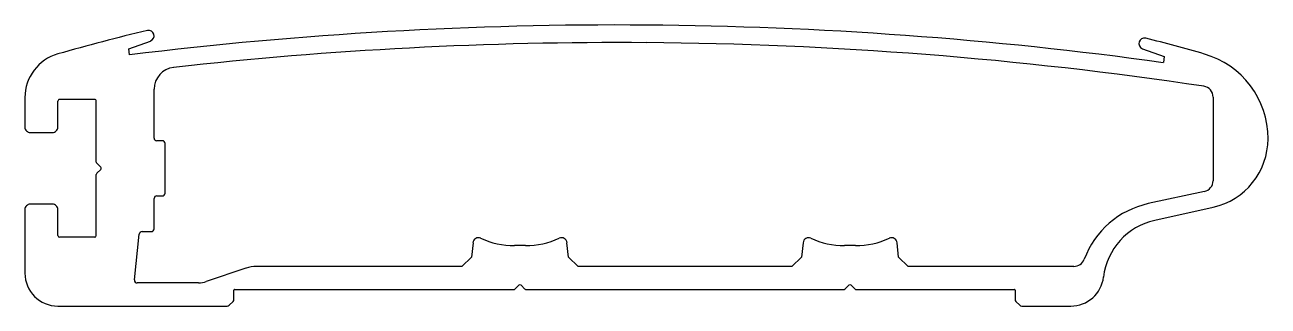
# Model space of a CAD drawing. Extents: x 2299 to 2412, y 1735 to 1761.
import ezdxf

# ---------------------------------------------------------------- set-up
doc = ezdxf.new("R2010")
doc.units = 0
doc.layers.get('0').update_dxf_attribs({"linetype": 'CONTINUOUS'})

msp = doc.modelspace()

# ---------------------------------------------------------------- linework, layer by layer
for p, q in [((2308.05, 1758.64), (2310.02, 1759.34)), ((2308.12, 1758.1), (2308.05, 1758.64)), ((2400.13, 1758.65), (2402.1, 1757.93)), ((2402.1, 1757.93), (2402.03, 1757.39)), ((2298.61, 1754.21), (2298.61, 1751.55)), ((2304.95, 1754.05), (2301.76, 1754.05)), ((2310.35, 1750.55), (2310.35, 1754.97)), ((2406.55, 1754.26), (2406.55, 1746.68)), ((2301.61, 1751.55), (2301.61, 1753.9)), ((2305.1, 1748.37), (2305.1, 1753.9)), ((2299.11, 1751.05), (2301.11, 1751.05)), ((2311.1, 1750.3), (2310.6, 1750.3)), ((2311.35, 1745.55), (2311.35, 1750.05)), ((2305.1, 1741.71), (2305.1, 1747.24)), ((2305.5, 1747.91), (2305.15, 1748.26)), ((2305.15, 1747.35), (2305.5, 1747.7)), ((2310.35, 1742.31), (2310.35, 1745.06)), ((2310.6, 1745.31), (2311.1, 1745.31)), ((2405.76, 1745.7), (2400.66, 1744.6)), ((2298.61, 1744.06), (2298.61, 1738.31)), ((2301.11, 1744.56), (2299.11, 1744.56)), ((2301.61, 1741.71), (2301.61, 1744.06)), ((2401.25, 1743.09), (2406.56, 1744.27)), ((2304.95, 1741.56), (2301.76, 1741.56)), ((2308.57, 1737.69), (2309, 1741.83)), ((2309.25, 1742.06), (2310.1, 1742.06)), ((2339.32, 1741.06), (2339.18, 1739.75)), ((2344.08, 1740.81), (2343.08, 1740.81)), ((2347.99, 1739.75), (2347.85, 1741.06)), ((2369.3, 1741.06), (2369.17, 1739.75)), ((2374.07, 1740.81), (2373.07, 1740.81)), ((2377.97, 1739.75), (2377.84, 1741.06)), ((2339.18, 1739.75), (2338.3, 1738.91)), ((2348.87, 1738.91), (2347.99, 1739.75)), ((2369.17, 1739.75), (2368.28, 1738.91)), ((2378.85, 1738.91), (2377.97, 1739.75)), ((2318.69, 1738.75), (2315.09, 1737.53)), ((2338.3, 1738.91), (2319.66, 1738.91)), ((2368.28, 1738.91), (2348.87, 1738.91)), ((2393.91, 1738.91), (2378.85, 1738.91)), ((2314.37, 1737.41), (2308.82, 1737.41)), ((2343.13, 1736.85), (2343.48, 1737.2)), ((2343.69, 1737.2), (2344.04, 1736.85)), ((2373.11, 1736.85), (2373.46, 1737.2)), ((2373.67, 1737.2), (2374.02, 1736.85)), ((2317.6, 1735.91), (2317.6, 1736.76)), ((2317.65, 1736.81), (2343.02, 1736.81)), ((2344.15, 1736.81), (2373.01, 1736.81)), ((2374.13, 1736.81), (2388.51, 1736.81)), ((2388.56, 1736.76), (2388.56, 1735.91)), ((2301.61, 1735.31), (2316.99, 1735.31)), ((2317.17, 1735.38), (2317.52, 1735.74)), ((2388.63, 1735.74), (2388.99, 1735.38)), ((2389.16, 1735.31), (2393.62, 1735.31))]:
    msp.add_line(p, q)
for centre, radius, start, end in [((2352.36, 1398.32), 362.48, 89.5709, 97.0108), ((2352.36, 1398.32), 362.48, 82.125, 89.5709), ((2353.67, 1575.52), 189.93, 103.3737, 105.9101), ((2309.85, 1759.82), 0.5, 289.642, 103.1985), ((2400.3, 1759.12), 0.5, 75.9379, 249.9088), ((2352.36, 1398.32), 360.88, 89.5709, 96.4014), ((2352.36, 1398.32), 360.89, 81.501, 89.5709), ((2353.67, 1575.5), 189.95, 74.0848, 75.7494), ((2302.74, 1754.21), 4.13, 105.9102, 180), ((2403.57, 1750.49), 7.98, 359.9999, 74.0848), ((2312.35, 1754.97), 2, 96.4085, 179.9994), ((2405.55, 1754.26), 0.999, 0.0002, 81.4914), ((2301.76, 1753.9), 0.15, 89.9968, 180.0032), ((2304.95, 1753.9), 0.15, 359.9968, 90.0032), ((2299.11, 1751.55), 0.5, 179.999, 270.001), ((2301.11, 1751.55), 0.5, 269.999, 0.001), ((2310.6, 1750.55), 0.25, 179.997, 269.999), ((2311.1, 1750.05), 0.25, 0.0016, 89.9984), ((2405.17, 1750.49), 6.37, 282.5811, 0.0001), ((2305.25, 1748.37), 0.15, 180.0029, 225.0025), ((2305.25, 1747.24), 0.15, 134.9991, 180.0022), ((2305.39, 1747.8), 0.15, 314.9986, 45.0014), ((2405.55, 1746.68), 0.999, 282.1773, 0), ((2310.6, 1745.06), 0.25, 90.0002, 179.9998), ((2311.1, 1745.55), 0.25, 270.0002, 359.9998), ((2299.11, 1744.06), 0.5, 89.9986, 179.9994), ((2301.11, 1744.06), 0.5, 0.0006, 90.0014), ((2402.35, 1736.78), 8, 102.178, 159.6708), ((2402.55, 1737.23), 6, 102.5811, 173.1362), ((2301.76, 1741.71), 0.15, 180.0011, 269.9989), ((2304.95, 1741.71), 0.15, 270.0011, 359.9989), ((2309.25, 1741.81), 0.25, 90.0021, 174.0016), ((2310.1, 1742.31), 0.25, 270.0002, 359.9998), ((2339.81, 1741.01), 0.5, 65.8207, 174.1514), ((2343.08, 1748.29), 7.49, 245.8168, 270.0003), ((2344.08, 1748.29), 7.49, 269.9998, 294.1833), ((2347.36, 1741.01), 0.5, 5.8416, 114.1875), ((2369.8, 1741.01), 0.5, 65.8187, 174.1534), ((2373.07, 1748.29), 7.49, 245.8167, 270.0002), ((2374.07, 1748.29), 7.49, 269.9994, 294.1828), ((2377.34, 1741.01), 0.5, 5.8422, 114.1898), ((2393.91, 1739.91), 0.999, 270.0005, 339.6698), ((2301.61, 1738.31), 3, 180, 270), ((2319.66, 1735.91), 3, 90.0001, 108.7151), ((2308.82, 1737.66), 0.25, 174.0103, 269.9904), ((2314.37, 1739.66), 2.25, 269.9988, 288.7174), ((2343.58, 1737.1), 0.15, 45.002, 134.998), ((2373.57, 1737.1), 0.15, 45.002, 134.998), ((2393.62, 1738.31), 3, 269.9999, 353.136), ((2317.35, 1735.91), 0.25, 315, 0), ((2317.65, 1736.76), 0.05, 90.0088, 180.0114), ((2343.02, 1736.96), 0.15, 269.9978, 315.0009), ((2344.15, 1736.96), 0.15, 224.9975, 269.9971), ((2373.01, 1736.96), 0.15, 270.0029, 315.0025), ((2374.13, 1736.96), 0.15, 224.9878, 270.0068), ((2388.51, 1736.76), 0.05, 359.9987, 90.0013), ((2388.81, 1735.91), 0.25, 180, 225), ((2316.99, 1735.56), 0.25, 270, 315), ((2389.16, 1735.56), 0.25, 225, 270)]:
    msp.add_arc(centre, radius, start, end)

doc.saveas('drawing.dxf')
